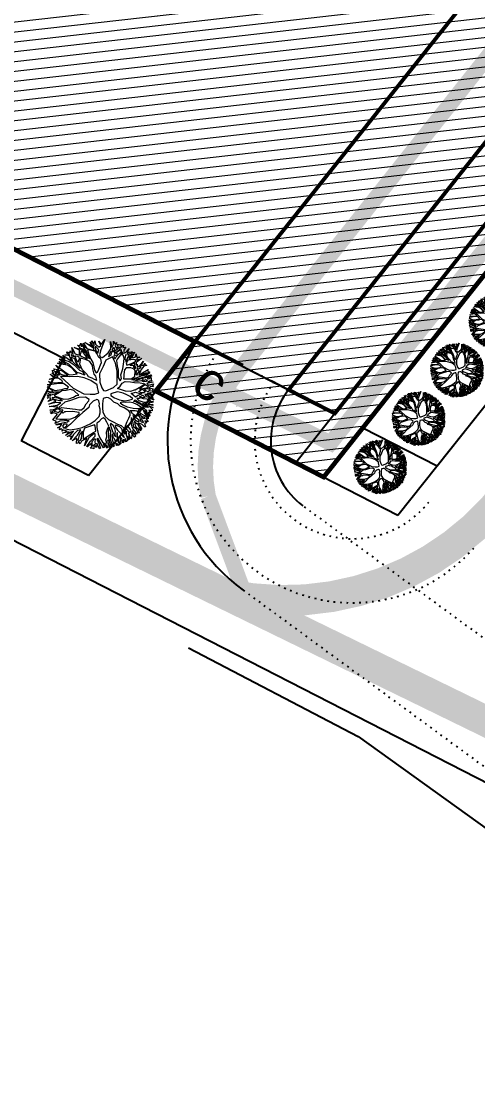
# Model space of a CAD drawing. Header units: metres. Extents: x -664657 to -643449, y -1076720 to -1062383.
# Drawn here: x -661101.9 to -661072.2, y -1065597.9 to -1065529.2 of the extents above; entities that cross this region are included whole.
import ezdxf

# ---------------------------------------------------------------- set-up
doc = ezdxf.new("R2010")
doc.units = ezdxf.units.M
doc.header["$LTSCALE"] = 0.1
doc.linetypes.add('DIVIDE', pattern=[31.75, 12.7, -6.35, 0, -6.35, 0, -6.35])
doc.linetypes.add('DOT', pattern=[6.35, 0, -6.35])
doc.layers.get('0').update_dxf_attribs({"color": 8, "lineweight": 9})
for name, color, linetype in [('AA_THER_DOPRAVA', 142, 'Continuous'), ('AA_THER_KOMUNIKACE', 201, 'Continuous'), ('AA_THER_popis', 6, 'Continuous'), ('AA_THER_SRAFY KATASTR', 14, 'Continuous'), ('AA_THER_ZNACENI', 7, 'Continuous'), ('AA_THER_čerchovaná', 84, 'DIVIDE')]:
    doc.layers.add(name, color=color, linetype=linetype)
doc.layers.add('AA_THER_pomocná', color=30, linetype='Continuous', plot=False)
doc.layers.add('AA_THER_silná', color=1, linetype='Continuous', lineweight=70)
doc.layers.add('AA_THER_STAFAZ', color=252, linetype='Continuous', lineweight=0)
doc.styles.get("Standard").update_dxf_attribs({"font": 'arial.ttf', "width": 0.8})

# ---------------------------------------------------------------- blocks, each defined once
blk = doc.blocks.new('A$C0C461CEA')
for p, q in [((-0.108, 0.579), (-0.136, 0.688)), ((-0.136, 0.688), (-0.031, 0.479)), ((-0.062, 0.681), (-0.084, 0.71)), ((-0.084, 0.71), (-0.025, 0.681)), ((0.086, 0.573), (-0.062, 0.681)), ((-0.025, 0.681), (-0.029, 0.73)), ((-0.029, 0.73), (-0.001, 0.656)), ((0.063, 0.606), (-0.009, 0.765)), ((-0.009, 0.765), (0.101, 0.706)), ((0.049, 0.709), (0.1, 0.674)), ((0.071, 0.64), (0.049, 0.709)), ((0.101, 0.706), (0.094, 0.804)), ((0.094, 0.804), (0.195, 0.61)), ((0.1, 0.674), (0.148, 0.626)), ((0.214, 0.725), (0.134, 0.788)), ((0.134, 0.788), (0.212, 0.751)), ((0.191, 0.795), (0.205, 0.826)), ((0.231, 0.749), (0.191, 0.795)), ((0.195, 0.61), (0.214, 0.725)), ((0.205, 0.826), (0.247, 0.779)), ((0.212, 0.751), (0.231, 0.749)), ((0.226, 0.644), (0.236, 0.684)), ((0.236, 0.684), (0.278, 0.625)), ((0.247, 0.779), (0.283, 0.818)), ((0.256, 0.734), (0.28, 0.713)), ((0.257, 0.695), (0.256, 0.734)), ((0.272, 0.676), (0.257, 0.695)), ((0.291, 0.657), (0.272, 0.676)), ((0.283, 0.818), (0.273, 0.766)), ((0.273, 0.766), (0.303, 0.735)), ((0.28, 0.713), (0.29, 0.678)), ((0.29, 0.678), (0.291, 0.657)), ((0.298, 0.594), (0.316, 0.668)), ((0.303, 0.735), (0.335, 0.855)), ((0.316, 0.668), (0.354, 0.641)), ((0.335, 0.855), (0.332, 0.706)), ((0.332, 0.706), (0.398, 0.641)), ((0.448, 0.732), (0.381, 0.832)), ((0.381, 0.832), (0.473, 0.745)), ((0.398, 0.641), (0.448, 0.732)), ((0.471, 0.697), (0.438, 0.663)), ((0.483, 0.777), (0.463, 0.845)), ((0.463, 0.845), (0.503, 0.812)), ((0.482, 0.682), (0.471, 0.697)), ((0.473, 0.745), (0.483, 0.777)), ((0.492, 0.669), (0.482, 0.682)), ((0.49, 0.711), (0.491, 0.762)), ((0.505, 0.682), (0.49, 0.711)), ((0.491, 0.762), (0.519, 0.739)), ((0.503, 0.634), (0.492, 0.669)), ((0.503, 0.812), (0.541, 0.849)), ((0.518, 0.634), (0.505, 0.682)), ((0.519, 0.739), (0.518, 0.634)), ((0.541, 0.849), (0.523, 0.775)), ((0.523, 0.775), (0.552, 0.829)), ((0.544, 0.723), (0.568, 0.689)), ((0.547, 0.66), (0.544, 0.723)), ((0.552, 0.829), (0.55, 0.733)), ((0.55, 0.733), (0.572, 0.716)), ((0.568, 0.689), (0.562, 0.609)), ((0.572, 0.716), (0.592, 0.82)), ((0.592, 0.82), (0.599, 0.69)), ((0.599, 0.69), (0.656, 0.641)), ((0.732, 0.619), (0.623, 0.824)), ((0.623, 0.824), (0.721, 0.691)), ((0.721, 0.691), (0.725, 0.772)), ((0.725, 0.772), (0.739, 0.638)), ((0.739, 0.638), (0.773, 0.691)), ((0.773, 0.691), (0.762, 0.79)), ((0.762, 0.79), (0.78, 0.708)), ((0.78, 0.708), (0.782, 0.71)), ((0.782, 0.71), (0.826, 0.755)), ((0.826, 0.755), (0.807, 0.687)), ((0.807, 0.687), (0.84, 0.599)), ((1.024, 0.679), (0.847, 0.53)), ((0.888, 0.613), (0.897, 0.711)), ((0.897, 0.711), (0.915, 0.627)), ((0.915, 0.627), (1.024, 0.679)), ((-0.394, 0.388), (-0.424, 0.459)), ((-0.424, 0.459), (-0.372, 0.399)), ((-0.386, 0.487), (-0.377, 0.497)), ((-0.28, 0.452), (-0.386, 0.487)), ((-0.377, 0.497), (-0.291, 0.473)), ((-0.291, 0.473), (-0.326, 0.577)), ((-0.326, 0.577), (-0.279, 0.488)), ((-0.256, 0.522), (-0.284, 0.582)), ((-0.284, 0.582), (-0.25, 0.553)), ((-0.209, 0.421), (-0.28, 0.452)), ((-0.279, 0.488), (-0.209, 0.448)), ((-0.207, 0.472), (-0.256, 0.522)), ((-0.25, 0.553), (-0.251, 0.627)), ((-0.251, 0.627), (-0.205, 0.61)), ((-0.215, 0.587), (-0.164, 0.562)), ((-0.208, 0.57), (-0.215, 0.587)), ((-0.212, 0.536), (-0.208, 0.57)), ((-0.186, 0.48), (-0.212, 0.536)), ((-0.209, 0.448), (-0.207, 0.472)), ((-0.205, 0.61), (-0.205, 0.641)), ((-0.205, 0.641), (-0.143, 0.596)), ((-0.163, 0.47), (-0.186, 0.48)), ((-0.164, 0.562), (-0.163, 0.47)), ((-0.143, 0.596), (-0.108, 0.579)), ((-0.134, 0.562), (-0.138, 0.487)), ((-0.138, 0.487), (-0.095, 0.443)), ((-0.111, 0.544), (-0.134, 0.562)), ((-0.084, 0.536), (-0.111, 0.544)), ((-0.095, 0.443), (-0.013, 0.385)), ((-0.05, 0.471), (-0.084, 0.536)), ((-0.013, 0.385), (-0.05, 0.471)), ((-0.031, 0.479), (0.019, 0.379)), ((-0.001, 0.656), (0.063, 0.606)), ((0.115, 0.58), (0.071, 0.64)), ((0.141, 0.467), (0.086, 0.573)), ((0.154, 0.458), (0.115, 0.58)), ((0.175, 0.322), (0.141, 0.467)), ((0.148, 0.626), (0.198, 0.54)), ((0.193, 0.345), (0.154, 0.458)), ((0.198, 0.54), (0.234, 0.438)), ((0.212, 0.581), (0.226, 0.644)), ((0.236, 0.499), (0.212, 0.581)), ((0.281, 0.388), (0.236, 0.499)), ((0.278, 0.625), (0.267, 0.543)), ((0.267, 0.543), (0.281, 0.388)), ((0.299, 0.519), (0.298, 0.594)), ((0.359, 0.578), (0.299, 0.519)), ((0.318, 0.477), (0.314, 0.414)), ((0.392, 0.572), (0.318, 0.477)), ((0.354, 0.641), (0.373, 0.618)), ((0.373, 0.618), (0.359, 0.578)), ((0.469, 0.501), (0.392, 0.572)), ((0.419, 0.639), (0.417, 0.618)), ((0.417, 0.618), (0.449, 0.568)), ((0.438, 0.663), (0.419, 0.639)), ((0.449, 0.568), (0.492, 0.518)), ((0.532, 0.422), (0.469, 0.501)), ((0.492, 0.518), (0.511, 0.491)), ((0.512, 0.575), (0.503, 0.634)), ((0.511, 0.491), (0.512, 0.575)), ((0.53, 0.531), (0.539, 0.622)), ((0.551, 0.471), (0.53, 0.531)), ((0.539, 0.622), (0.547, 0.66)), ((0.562, 0.609), (0.551, 0.471)), ((0.574, 0.456), (0.571, 0.374)), ((0.581, 0.563), (0.574, 0.456)), ((0.6, 0.66), (0.581, 0.563)), ((0.629, 0.644), (0.6, 0.66)), ((0.699, 0.587), (0.629, 0.644)), ((0.656, 0.641), (0.716, 0.594)), ((0.735, 0.569), (0.699, 0.587)), ((0.716, 0.594), (0.732, 0.619)), ((0.736, 0.502), (0.735, 0.569)), ((0.738, 0.409), (0.736, 0.502)), ((0.756, 0.617), (0.75, 0.55)), ((0.75, 0.55), (0.759, 0.494)), ((0.785, 0.647), (0.756, 0.617)), ((0.759, 0.494), (0.811, 0.549)), ((0.772, 0.454), (0.768, 0.41)), ((0.847, 0.53), (0.772, 0.454)), ((0.811, 0.549), (0.785, 0.647)), ((0.84, 0.599), (0.888, 0.613)), ((0.955, 0.401), (1.039, 0.454)), ((1.039, 0.454), (1.103, 0.589)), ((1.103, 0.589), (1.074, 0.465)), ((1.074, 0.465), (1.137, 0.506)), ((1.117, 0.447), (1.085, 0.438)), ((1.102, 0.394), (1.117, 0.447)), ((1.137, 0.506), (1.166, 0.562)), ((1.154, 0.472), (1.142, 0.409)), ((1.213, 0.508), (1.154, 0.472)), ((1.166, 0.562), (1.164, 0.508)), ((1.164, 0.508), (1.213, 0.508)), ((1.193, 0.416), (1.206, 0.47)), ((1.206, 0.47), (1.232, 0.441)), ((-0.577, 0.172), (-0.583, 0.229)), ((-0.583, 0.229), (-0.536, 0.174)), ((-0.526, 0.187), (-0.556, 0.247)), ((-0.556, 0.247), (-0.505, 0.187)), ((-0.495, 0.221), (-0.55, 0.309)), ((-0.55, 0.309), (-0.495, 0.256)), ((-0.436, 0.238), (-0.503, 0.376)), ((-0.503, 0.376), (-0.397, 0.235)), ((-0.495, 0.256), (-0.436, 0.238)), ((-0.394, 0.371), (-0.482, 0.412)), ((-0.482, 0.412), (-0.394, 0.388)), ((-0.397, 0.235), (-0.263, 0.181)), ((-0.256, 0.32), (-0.394, 0.371)), ((-0.372, 0.399), (-0.265, 0.347)), ((-0.265, 0.347), (-0.176, 0.312)), ((-0.174, 0.275), (-0.256, 0.32)), ((-0.194, 0.381), (-0.209, 0.421)), ((-0.162, 0.346), (-0.194, 0.381)), ((-0.176, 0.312), (-0.162, 0.346)), ((-0.142, 0.224), (-0.174, 0.275)), ((-0.157, 0.436), (-0.114, 0.321)), ((-0.081, 0.391), (-0.157, 0.436)), ((-0.114, 0.159), (-0.142, 0.224)), ((-0.114, 0.321), (-0.04, 0.095)), ((0.012, 0.333), (-0.081, 0.391)), ((0.154, 0.269), (0.012, 0.333)), ((0.019, 0.379), (0.096, 0.349)), ((0.096, 0.349), (0.175, 0.322)), ((0.266, 0.178), (0.154, 0.269)), ((0.24, 0.295), (0.193, 0.345)), ((0.234, 0.438), (0.258, 0.367)), ((0.308, 0.222), (0.24, 0.295)), ((0.258, 0.367), (0.296, 0.309)), ((0.296, 0.309), (0.308, 0.222)), ((0.314, 0.414), (0.309, 0.363)), ((0.309, 0.363), (0.334, 0.286)), ((0.334, 0.286), (0.348, 0.221)), ((0.485, 0.148), (0.513, 0.258)), ((0.513, 0.258), (0.54, 0.324)), ((0.54, 0.324), (0.532, 0.422)), ((0.551, 0.283), (0.534, 0.218)), ((0.571, 0.374), (0.551, 0.283)), ((0.619, 0.192), (0.694, 0.255)), ((0.694, 0.255), (0.731, 0.289)), ((0.834, 0.289), (0.726, 0.197)), ((0.731, 0.289), (0.76, 0.363)), ((0.76, 0.363), (0.738, 0.409)), ((0.768, 0.41), (0.8, 0.37)), ((0.8, 0.37), (0.955, 0.401)), ((0.992, 0.29), (0.834, 0.289)), ((0.943, 0.354), (0.922, 0.336)), ((0.922, 0.336), (0.992, 0.342)), ((0.983, 0.384), (0.943, 0.354)), ((1.022, 0.404), (0.983, 0.384)), ((0.99, 0.219), (0.992, 0.29)), ((0.992, 0.342), (1.008, 0.359)), ((1.008, 0.359), (1.022, 0.404)), ((1.019, 0.28), (1.014, 0.25)), ((1.014, 0.25), (1.022, 0.223)), ((1.04, 0.305), (1.019, 0.28)), ((1.022, 0.223), (1.057, 0.251)), ((1.065, 0.28), (1.04, 0.305)), ((1.06, 0.421), (1.046, 0.396)), ((1.046, 0.396), (1.046, 0.37)), ((1.046, 0.37), (1.102, 0.394)), ((1.161, 0.247), (1.054, 0.196)), ((1.057, 0.251), (1.11, 0.266)), ((1.085, 0.438), (1.06, 0.421)), ((1.084, 0.364), (1.065, 0.329)), ((1.065, 0.329), (1.216, 0.353)), ((1.11, 0.266), (1.065, 0.28)), ((1.151, 0.377), (1.084, 0.364)), ((1.115, 0.327), (1.094, 0.318)), ((1.094, 0.318), (1.123, 0.272)), ((1.157, 0.334), (1.115, 0.327)), ((1.123, 0.272), (1.221, 0.303)), ((1.142, 0.409), (1.193, 0.416)), ((1.216, 0.393), (1.151, 0.377)), ((1.223, 0.332), (1.157, 0.334)), ((1.207, 0.21), (1.161, 0.247)), ((1.221, 0.277), (1.173, 0.268)), ((1.173, 0.268), (1.209, 0.239)), ((1.209, 0.239), (1.221, 0.277)), ((1.216, 0.353), (1.216, 0.393)), ((1.221, 0.303), (1.223, 0.332)), ((1.232, 0.441), (1.276, 0.429)), ((1.265, 0.299), (1.236, 0.242)), ((1.236, 0.242), (1.263, 0.236)), ((1.276, 0.429), (1.239, 0.399)), ((1.239, 0.399), (1.239, 0.378)), ((1.239, 0.378), (1.266, 0.383)), ((1.263, 0.236), (1.379, 0.275)), ((1.336, 0.335), (1.265, 0.299)), ((1.266, 0.383), (1.281, 0.398)), ((1.308, 0.383), (1.275, 0.358)), ((1.275, 0.358), (1.336, 0.335)), ((1.281, 0.398), (1.308, 0.383)), ((1.379, 0.275), (1.301, 0.236)), ((1.301, 0.236), (1.411, 0.18)), ((-0.493, -0.002), (-0.644, 0.041)), ((-0.644, 0.041), (-0.485, 0.03)), ((-0.635, 0.101), (-0.551, 0.117)), ((-0.519, 0.086), (-0.635, 0.101)), ((-0.612, 0.165), (-0.577, 0.172)), ((-0.557, 0.142), (-0.612, 0.165)), ((-0.551, 0.117), (-0.557, 0.142)), ((-0.536, 0.174), (-0.526, 0.187)), ((-0.509, 0.126), (-0.526, 0.126)), ((-0.526, 0.126), (-0.492, 0.08)), ((-0.485, 0.03), (-0.519, 0.086)), ((-0.416, 0.057), (-0.509, 0.126)), ((-0.505, 0.187), (-0.335, 0.163)), ((-0.415, 0.205), (-0.495, 0.221)), ((-0.492, 0.08), (-0.453, 0.038)), ((-0.444, 0.15), (-0.46, 0.141)), ((-0.46, 0.141), (-0.318, -0.013)), ((-0.453, 0.038), (-0.411, 0.003)), ((-0.353, 0.149), (-0.444, 0.15)), ((-0.354, -0.026), (-0.416, 0.057)), ((-0.335, 0.163), (-0.415, 0.205)), ((-0.411, 0.003), (-0.354, -0.026)), ((-0.273, 0.155), (-0.353, 0.149)), ((-0.191, 0.121), (-0.273, 0.155)), ((-0.263, 0.181), (-0.194, 0.167)), ((-0.194, 0.167), (-0.145, 0.146)), ((-0.099, 0.096), (-0.191, 0.121)), ((-0.145, 0.146), (-0.114, 0.159)), ((-0.05, 0.048), (-0.099, 0.096)), ((0, -0.086), (-0.05, 0.048)), ((-0.04, 0.095), (0.101, -0.11)), ((0.364, 0.065), (0.266, 0.178)), ((0.348, 0.221), (0.354, 0.16)), ((0.354, 0.16), (0.409, 0.103)), ((0.435, -0.079), (0.364, 0.065)), ((0.409, 0.103), (0.439, 0.053)), ((0.439, 0.053), (0.476, 0.01)), ((0.476, 0.01), (0.498, 0.096)), ((0.498, 0.096), (0.485, 0.148)), ((0.588, 0.099), (0.514, -0.053)), ((0.534, 0.218), (0.533, 0.155)), ((0.533, 0.155), (0.567, 0.153)), ((0.567, 0.153), (0.619, 0.192)), ((0.726, 0.197), (0.588, 0.099)), ((0.934, -0.024), (0.985, 0.138)), ((0.99, 0.078), (0.966, -0.017)), ((0.985, 0.138), (0.99, 0.219)), ((1.029, 0.181), (0.99, 0.078)), ((1.054, 0.196), (1.029, 0.181)), ((1.064, -0.035), (1.15, 0.081)), ((1.15, 0.081), (1.193, 0.151)), ((1.184, 0.044), (1.176, -0.007)), ((1.242, 0.072), (1.184, 0.044)), ((1.201, 0.118), (1.192, 0.06)), ((1.192, 0.06), (1.242, 0.105)), ((1.193, 0.151), (1.207, 0.21)), ((1.249, 0.194), (1.201, 0.132)), ((1.201, 0.132), (1.201, 0.118)), ((1.242, 0.105), (1.277, 0.128)), ((1.297, 0.051), (1.242, 0.072)), ((1.268, 0.179), (1.249, 0.194)), ((1.314, 0.169), (1.268, 0.179)), ((1.294, 0.108), (1.276, 0.086)), ((1.276, 0.086), (1.305, 0.077)), ((1.277, 0.128), (1.319, 0.158)), ((1.411, 0.18), (1.289, 0.213)), ((1.289, 0.213), (1.317, 0.184)), ((1.327, 0.131), (1.294, 0.108)), ((1.347, 0.037), (1.297, 0.051)), ((1.305, 0.077), (1.384, 0.138)), ((1.319, 0.158), (1.314, 0.169)), ((1.317, 0.184), (1.443, 0.155)), ((1.367, 0.149), (1.327, 0.131)), ((1.443, 0.155), (1.34, 0.081)), ((1.34, 0.081), (1.406, 0.061)), ((1.386, 0.006), (1.347, 0.037)), ((1.384, 0.138), (1.367, 0.149)), ((1.367, -0.026), (1.386, 0.006)), ((1.421, 0.016), (1.398, -0.011)), ((1.406, 0.061), (1.454, 0.109)), ((1.495, 0.013), (1.421, 0.016)), ((1.454, 0.109), (1.431, 0.05)), ((1.431, 0.05), (1.495, 0.013)), ((-0.701, -0.157), (-0.672, -0.144)), ((-0.634, -0.167), (-0.701, -0.157)), ((-0.672, -0.144), (-0.697, -0.115)), ((-0.697, -0.115), (-0.649, -0.134)), ((-0.599, -0.118), (-0.687, -0.081)), ((-0.687, -0.081), (-0.582, -0.108)), ((-0.508, -0.101), (-0.659, -0.004)), ((-0.659, -0.004), (-0.5, -0.057)), ((-0.649, -0.134), (-0.599, -0.118)), ((-0.583, -0.227), (-0.634, -0.167)), ((-0.561, -0.129), (-0.611, -0.142)), ((-0.611, -0.142), (-0.575, -0.175)), ((-0.582, -0.108), (-0.544, -0.105)), ((-0.575, -0.175), (-0.552, -0.204)), ((-0.519, -0.137), (-0.561, -0.129)), ((-0.552, -0.204), (-0.506, -0.197)), ((-0.544, -0.105), (-0.508, -0.101)), ((-0.491, -0.179), (-0.519, -0.137)), ((-0.506, -0.197), (-0.448, -0.22)), ((-0.5, -0.057), (-0.412, -0.054)), ((-0.412, -0.054), (-0.493, -0.002)), ((-0.33, -0.078), (-0.491, -0.12)), ((-0.491, -0.12), (-0.481, -0.145)), ((-0.444, -0.203), (-0.491, -0.179)), ((-0.481, -0.145), (-0.435, -0.149)), ((-0.448, -0.22), (-0.444, -0.203)), ((-0.435, -0.149), (-0.35, -0.207)), ((-0.35, -0.207), (-0.2, -0.314)), ((-0.208, -0.104), (-0.33, -0.078)), ((-0.318, -0.013), (-0.221, -0.06)), ((-0.221, -0.06), (-0.118, -0.072)), ((-0.023, -0.134), (-0.208, -0.104)), ((-0.118, -0.072), (-0.051, -0.067)), ((-0.051, -0.067), (0, -0.086)), ((0.101, -0.19), (-0.023, -0.134)), ((0.101, -0.11), (0.215, -0.18)), ((0.147, -0.271), (0.101, -0.19)), ((0.215, -0.18), (0.302, -0.23)), ((0.386, -0.241), (0.412, -0.157)), ((0.412, -0.132), (0.435, -0.079)), ((0.412, -0.157), (0.412, -0.132)), ((0.514, -0.053), (0.492, -0.182)), ((0.492, -0.182), (0.493, -0.246)), ((0.814, -0.262), (0.864, -0.159)), ((0.864, -0.159), (0.934, -0.024)), ((0.908, -0.119), (0.897, -0.15)), ((0.897, -0.15), (0.901, -0.228)), ((0.901, -0.228), (0.946, -0.198)), ((0.966, -0.017), (0.908, -0.119)), ((0.946, -0.198), (0.973, -0.127)), ((0.973, -0.127), (1.064, -0.035)), ((1.009, -0.187), (0.98, -0.225)), ((1.026, -0.151), (1.009, -0.187)), ((1.084, -0.067), (1.026, -0.151)), ((1.138, -0.047), (1.084, -0.067)), ((1.225, -0.095), (1.138, -0.047)), ((1.176, -0.007), (1.277, -0.02)), ((1.208, -0.294), (1.276, -0.187)), ((1.271, -0.153), (1.225, -0.095)), ((1.231, -0.04), (1.321, -0.091)), ((1.289, -0.041), (1.231, -0.04)), ((1.287, -0.212), (1.256, -0.26)), ((1.276, -0.187), (1.271, -0.153)), ((1.277, -0.02), (1.367, -0.026)), ((1.324, -0.116), (1.277, -0.096)), ((1.277, -0.096), (1.303, -0.157)), ((1.318, -0.192), (1.287, -0.212)), ((1.346, -0.047), (1.289, -0.041)), ((1.303, -0.157), (1.324, -0.116)), ((1.356, -0.236), (1.318, -0.192)), ((1.321, -0.091), (1.346, -0.047)), ((1.347, -0.14), (1.333, -0.161)), ((1.333, -0.161), (1.36, -0.194)), ((1.374, -0.053), (1.346, -0.093)), ((1.346, -0.093), (1.374, -0.091)), ((1.368, -0.148), (1.347, -0.14)), ((1.374, -0.091), (1.353, -0.129)), ((1.353, -0.129), (1.41, -0.147)), ((1.36, -0.194), (1.389, -0.194)), ((1.4, -0.166), (1.368, -0.148)), ((1.514, -0.029), (1.374, -0.053)), ((1.389, -0.194), (1.421, -0.179)), ((1.476, -0.191), (1.394, -0.229)), ((1.398, -0.011), (1.514, -0.029)), ((1.421, -0.179), (1.4, -0.166)), ((1.41, -0.147), (1.519, -0.094)), ((1.519, -0.094), (1.431, -0.145)), ((1.431, -0.145), (1.486, -0.17)), ((1.541, -0.201), (1.476, -0.191)), ((1.486, -0.17), (1.527, -0.148)), ((1.527, -0.148), (1.511, -0.184)), ((1.511, -0.184), (1.541, -0.201)), ((-0.722, -0.374), (-0.67, -0.354)), ((-0.605, -0.381), (-0.722, -0.374)), ((-0.721, -0.288), (-0.583, -0.227)), ((-0.67, -0.354), (-0.721, -0.288)), ((-0.705, -0.422), (-0.705, -0.403)), ((-0.705, -0.403), (-0.475, -0.468)), ((-0.602, -0.457), (-0.705, -0.422)), ((-0.49, -0.229), (-0.658, -0.302)), ((-0.658, -0.302), (-0.588, -0.343)), ((-0.429, -0.459), (-0.605, -0.381)), ((-0.588, -0.343), (-0.459, -0.411)), ((-0.465, -0.267), (-0.49, -0.229)), ((-0.431, -0.251), (-0.465, -0.267)), ((-0.459, -0.411), (-0.383, -0.446)), ((-0.402, -0.266), (-0.431, -0.251)), ((-0.281, -0.328), (-0.402, -0.266)), ((-0.284, -0.456), (-0.182, -0.436)), ((-0.167, -0.411), (-0.281, -0.328)), ((-0.2, -0.314), (-0.141, -0.358)), ((-0.182, -0.436), (-0.167, -0.411)), ((-0.141, -0.358), (-0.098, -0.387)), ((0.06, -0.41), (-0.099, -0.448)), ((-0.098, -0.387), (-0.025, -0.371)), ((-0.025, -0.371), (0.046, -0.318)), ((0.046, -0.318), (0.128, -0.29)), ((0.101, -0.37), (0.06, -0.41)), ((0.202, -0.337), (0.101, -0.37)), ((0.128, -0.29), (0.147, -0.271)), ((0.284, -0.347), (0.202, -0.337)), ((0.301, -0.364), (0.284, -0.347)), ((0.295, -0.448), (0.313, -0.389)), ((0.313, -0.389), (0.301, -0.364)), ((0.302, -0.23), (0.386, -0.241)), ((0.414, -0.386), (0.348, -0.481)), ((0.482, -0.404), (0.414, -0.386)), ((0.518, -0.429), (0.482, -0.404)), ((0.493, -0.246), (0.533, -0.274)), ((0.544, -0.477), (0.518, -0.429)), ((0.533, -0.274), (0.71, -0.29)), ((0.601, -0.382), (0.587, -0.408)), ((0.587, -0.408), (0.628, -0.487)), ((0.66, -0.39), (0.601, -0.382)), ((0.74, -0.406), (0.66, -0.39)), ((0.71, -0.29), (0.814, -0.262)), ((0.768, -0.431), (0.74, -0.406)), ((0.831, -0.489), (0.768, -0.431)), ((0.773, -0.347), (0.846, -0.329)), ((0.833, -0.407), (0.773, -0.347)), ((0.896, -0.469), (0.833, -0.407)), ((0.846, -0.329), (0.914, -0.295)), ((0.914, -0.295), (0.987, -0.292)), ((0.98, -0.225), (1.12, -0.297)), ((0.987, -0.292), (1.076, -0.35)), ((1.076, -0.35), (1.146, -0.402)), ((1.12, -0.297), (1.208, -0.294)), ((1.322, -0.346), (1.122, -0.328)), ((1.122, -0.328), (1.314, -0.377)), ((1.146, -0.366), (1.331, -0.398)), ((1.205, -0.406), (1.146, -0.366)), ((1.146, -0.402), (1.247, -0.462)), ((1.293, -0.438), (1.205, -0.406)), ((1.256, -0.26), (1.262, -0.288)), ((1.262, -0.288), (1.356, -0.236)), ((1.35, -0.423), (1.293, -0.438)), ((1.394, -0.229), (1.298, -0.308)), ((1.298, -0.308), (1.389, -0.301)), ((1.314, -0.377), (1.526, -0.421)), ((1.436, -0.382), (1.322, -0.346)), ((1.331, -0.398), (1.35, -0.423)), ((1.439, -0.334), (1.334, -0.329)), ((1.334, -0.329), (1.521, -0.375)), ((1.526, -0.421), (1.375, -0.412)), ((1.375, -0.412), (1.53, -0.449)), ((1.389, -0.301), (1.527, -0.295)), ((1.521, -0.375), (1.436, -0.382)), ((1.513, -0.369), (1.439, -0.334)), ((1.527, -0.295), (1.496, -0.321)), ((1.496, -0.321), (1.528, -0.358)), ((1.528, -0.358), (1.513, -0.369)), ((-0.671, -0.512), (-0.715, -0.477)), ((-0.715, -0.477), (-0.643, -0.483)), ((-0.697, -0.539), (-0.671, -0.512)), ((-0.651, -0.541), (-0.697, -0.539)), ((-0.537, -0.67), (-0.676, -0.63)), ((-0.676, -0.63), (-0.569, -0.633)), ((-0.67, -0.585), (-0.643, -0.564)), ((-0.628, -0.583), (-0.67, -0.585)), ((-0.643, -0.564), (-0.651, -0.541)), ((-0.643, -0.483), (-0.602, -0.457)), ((-0.569, -0.633), (-0.628, -0.583)), ((-0.562, -0.478), (-0.608, -0.497)), ((-0.608, -0.497), (-0.603, -0.545)), ((-0.603, -0.545), (-0.555, -0.54)), ((-0.569, -0.566), (-0.571, -0.578)), ((-0.571, -0.578), (-0.503, -0.638)), ((-0.439, -0.537), (-0.569, -0.566)), ((-0.528, -0.49), (-0.562, -0.478)), ((-0.555, -0.54), (-0.523, -0.534)), ((-0.5, -0.512), (-0.528, -0.49)), ((-0.523, -0.534), (-0.5, -0.512)), ((-0.503, -0.638), (-0.373, -0.687)), ((-0.475, -0.468), (-0.429, -0.459)), ((-0.274, -0.489), (-0.439, -0.537)), ((-0.383, -0.446), (-0.284, -0.456)), ((-0.099, -0.448), (-0.274, -0.489)), ((0.165, -0.682), (0.215, -0.623)), ((0.215, -0.623), (0.252, -0.551)), ((0.252, -0.551), (0.271, -0.484)), ((0.271, -0.484), (0.295, -0.448)), ((0.276, -0.629), (0.273, -0.73)), ((0.309, -0.559), (0.276, -0.629)), ((0.348, -0.481), (0.309, -0.559)), ((0.574, -0.561), (0.544, -0.477)), ((0.627, -0.632), (0.574, -0.561)), ((0.648, -0.697), (0.627, -0.632)), ((0.628, -0.487), (0.7, -0.576)), ((0.68, -0.635), (0.71, -0.698)), ((0.723, -0.641), (0.68, -0.635)), ((0.7, -0.576), (0.793, -0.643)), ((0.755, -0.654), (0.723, -0.641)), ((0.793, -0.687), (0.755, -0.654)), ((0.793, -0.643), (0.86, -0.669)), ((0.885, -0.552), (0.831, -0.489)), ((0.927, -0.618), (0.885, -0.552)), ((0.987, -0.527), (0.896, -0.469)), ((0.953, -0.683), (0.927, -0.618)), ((0.973, -0.572), (1.072, -0.589)), ((0.997, -0.622), (0.973, -0.572)), ((1.063, -0.541), (0.987, -0.527)), ((1.018, -0.681), (0.997, -0.622)), ((1.084, -0.55), (1.063, -0.541)), ((1.072, -0.589), (1.119, -0.642)), ((1.24, -0.542), (1.084, -0.55)), ((1.119, -0.642), (1.171, -0.679)), ((1.135, -0.61), (1.181, -0.601)), ((1.169, -0.658), (1.135, -0.61)), ((1.218, -0.683), (1.169, -0.658)), ((1.271, -0.556), (1.173, -0.572)), ((1.173, -0.572), (1.345, -0.623)), ((1.181, -0.601), (1.228, -0.603)), ((1.228, -0.603), (1.262, -0.674)), ((1.328, -0.531), (1.24, -0.542)), ((1.247, -0.462), (1.328, -0.531)), ((1.339, -0.652), (1.266, -0.621)), ((1.266, -0.621), (1.279, -0.67)), ((1.32, -0.545), (1.271, -0.556)), ((1.308, -0.455), (1.382, -0.454)), ((1.323, -0.478), (1.308, -0.455)), ((1.362, -0.62), (1.32, -0.545)), ((1.367, -0.498), (1.323, -0.478)), ((1.367, -0.69), (1.339, -0.652)), ((1.345, -0.623), (1.362, -0.62)), ((1.492, -0.575), (1.361, -0.539)), ((1.361, -0.539), (1.376, -0.585)), ((1.404, -0.631), (1.364, -0.641)), ((1.364, -0.641), (1.432, -0.706)), ((1.403, -0.475), (1.367, -0.498)), ((1.376, -0.585), (1.48, -0.613)), ((1.382, -0.454), (1.403, -0.475)), ((1.434, -0.521), (1.395, -0.521)), ((1.395, -0.521), (1.492, -0.575)), ((1.457, -0.664), (1.404, -0.631)), ((1.53, -0.449), (1.415, -0.452)), ((1.415, -0.452), (1.445, -0.477)), ((1.485, -0.543), (1.434, -0.521)), ((1.461, -0.634), (1.444, -0.636)), ((1.444, -0.636), (1.457, -0.664)), ((1.445, -0.477), (1.505, -0.474)), ((1.48, -0.613), (1.461, -0.634)), ((1.505, -0.474), (1.477, -0.522)), ((1.477, -0.522), (1.485, -0.543)), ((-0.639, -0.698), (-0.537, -0.67)), ((-0.507, -0.691), (-0.639, -0.698)), ((-0.54, -0.767), (-0.622, -0.732)), ((-0.622, -0.732), (-0.532, -0.735)), ((-0.483, -0.76), (-0.59, -0.822)), ((-0.59, -0.822), (-0.54, -0.767)), ((-0.568, -0.862), (-0.416, -0.81)), ((-0.457, -0.859), (-0.568, -0.862)), ((-0.532, -0.735), (-0.456, -0.699)), ((-0.519, -0.958), (-0.457, -0.859)), ((-0.456, -0.699), (-0.507, -0.691)), ((-0.374, -0.724), (-0.483, -0.76)), ((-0.388, -0.824), (-0.446, -0.892)), ((-0.416, -0.81), (-0.302, -0.746)), ((-0.329, -0.8), (-0.388, -0.824)), ((-0.381, -0.913), (-0.335, -0.847)), ((-0.302, -0.746), (-0.374, -0.724)), ((-0.373, -0.687), (-0.256, -0.714)), ((-0.335, -0.847), (-0.287, -0.798)), ((-0.287, -0.798), (-0.329, -0.8)), ((-0.283, -0.813), (-0.322, -0.887)), ((-0.221, -0.753), (-0.283, -0.813)), ((-0.256, -0.714), (-0.076, -0.727)), ((-0.092, -0.771), (-0.221, -0.753)), ((-0.004, -0.791), (-0.092, -0.771)), ((-0.076, -0.727), (0.048, -0.713)), ((-0.04, -0.918), (-0.024, -0.869)), ((0.014, -0.86), (-0.027, -0.987)), ((-0.024, -0.869), (-0.002, -0.812)), ((-0.002, -0.812), (-0.004, -0.791)), ((0.055, -0.78), (0.014, -0.86)), ((0.048, -0.713), (0.165, -0.682)), ((0.103, -0.771), (0.055, -0.78)), ((0.185, -0.745), (0.103, -0.771)), ((0.227, -0.745), (0.185, -0.745)), ((0.25, -0.786), (0.227, -0.745)), ((0.243, -0.953), (0.249, -0.862)), ((0.249, -0.862), (0.25, -0.786)), ((0.273, -0.73), (0.303, -0.824)), ((0.303, -0.824), (0.376, -0.924)), ((0.706, -0.765), (0.648, -0.697)), ((0.766, -0.864), (0.706, -0.765)), ((0.71, -0.698), (0.771, -0.775)), ((0.766, -0.918), (0.766, -0.864)), ((0.771, -0.775), (0.873, -0.86)), ((0.789, -0.874), (0.884, -0.921)), ((0.804, -0.903), (0.789, -0.874)), ((0.861, -0.713), (0.793, -0.687)), ((0.86, -0.669), (0.919, -0.683)), ((0.923, -0.765), (0.861, -0.713)), ((0.873, -0.86), (0.932, -0.9)), ((0.919, -0.683), (0.953, -0.683)), ((0.975, -0.826), (0.923, -0.765)), ((0.943, -0.738), (0.987, -0.729)), ((0.979, -0.769), (0.943, -0.738)), ((1.031, -0.928), (0.975, -0.826)), ((1.005, -0.804), (0.979, -0.769)), ((0.987, -0.729), (1.026, -0.796)), ((1.045, -0.869), (1.005, -0.804)), ((1.087, -0.68), (1.018, -0.681)), ((1.026, -0.796), (1.051, -0.84)), ((1.033, -0.716), (1.053, -0.774)), ((1.078, -0.743), (1.033, -0.716)), ((1.075, -0.925), (1.045, -0.869)), ((1.051, -0.84), (1.075, -0.882)), ((1.053, -0.774), (1.127, -0.856)), ((1.075, -0.882), (1.075, -0.925)), ((1.111, -0.744), (1.078, -0.743)), ((1.259, -1.006), (1.085, -0.865)), ((1.085, -0.865), (1.242, -1.046)), ((1.171, -0.679), (1.087, -0.68)), ((1.099, -0.713), (1.174, -0.717)), ((1.139, -0.759), (1.099, -0.713)), ((1.151, -0.786), (1.111, -0.744)), ((1.127, -0.856), (1.163, -0.878)), ((1.193, -0.78), (1.139, -0.759)), ((1.217, -0.83), (1.151, -0.786)), ((1.163, -0.878), (1.239, -0.897)), ((1.174, -0.717), (1.193, -0.78)), ((1.239, -0.897), (1.217, -0.83)), ((1.262, -0.674), (1.218, -0.683)), ((1.22, -0.716), (1.225, -0.775)), ((1.246, -0.741), (1.22, -0.716)), ((1.225, -0.775), (1.289, -0.835)), ((1.293, -0.863), (1.24, -0.831)), ((1.24, -0.831), (1.264, -0.903)), ((1.269, -0.792), (1.246, -0.741)), ((1.292, -0.73), (1.269, -0.733)), ((1.269, -0.733), (1.293, -0.833)), ((1.289, -0.835), (1.269, -0.792)), ((1.279, -0.67), (1.304, -0.696)), ((1.314, -0.791), (1.292, -0.73)), ((1.293, -0.833), (1.345, -0.856)), ((1.327, -0.913), (1.293, -0.863)), ((1.304, -0.696), (1.367, -0.69)), ((1.366, -0.826), (1.314, -0.791)), ((1.345, -0.856), (1.318, -0.856)), ((1.318, -0.856), (1.327, -0.913)), ((1.351, -0.74), (1.321, -0.736)), ((1.321, -0.736), (1.366, -0.826)), ((1.406, -0.775), (1.351, -0.74)), ((1.432, -0.706), (1.386, -0.715)), ((1.386, -0.715), (1.406, -0.775)), ((-0.458, -0.964), (-0.519, -0.958)), ((-0.463, -0.909), (-0.469, -0.936)), ((-0.469, -0.936), (-0.415, -0.93)), ((-0.446, -0.892), (-0.463, -0.909)), ((-0.456, -0.999), (-0.458, -0.964)), ((-0.402, -0.959), (-0.456, -0.999)), ((-0.415, -0.93), (-0.381, -0.913)), ((-0.275, -0.955), (-0.402, -0.959)), ((-0.396, -1.075), (-0.275, -0.955)), ((-0.237, -0.968), (-0.396, -1.075)), ((-0.36, -1.114), (-0.235, -1.047)), ((-0.322, -0.887), (-0.355, -0.942)), ((-0.355, -0.942), (-0.206, -0.924)), ((-0.255, -1.094), (-0.351, -1.121)), ((-0.267, -1.159), (-0.255, -1.094)), ((-0.222, -1.071), (-0.242, -1.119)), ((-0.105, -0.95), (-0.237, -0.968)), ((-0.235, -1.047), (-0.102, -1.004)), ((-0.142, -1.045), (-0.222, -1.071)), ((-0.206, -0.924), (-0.095, -0.918)), ((-0.16, -1.106), (-0.125, -1.059)), ((-0.125, -1.059), (-0.142, -1.045)), ((-0.098, -1.074), (-0.109, -1.185)), ((-0.078, -0.962), (-0.105, -0.95)), ((-0.102, -1.004), (-0.078, -0.962)), ((-0.075, -1.069), (-0.098, -1.074)), ((-0.095, -0.918), (-0.04, -0.918)), ((-0.066, -1.3), (-0.075, -1.069)), ((-0.027, -0.987), (-0.034, -1.08)), ((-0.034, -1.08), (-0.027, -1.189)), ((0.102, -1.129), (0.142, -1.04)), ((0.184, -1.043), (0.122, -1.171)), ((0.142, -1.04), (0.206, -0.982)), ((0.246, -0.974), (0.184, -1.043)), ((0.197, -1.113), (0.23, -1.077)), ((0.206, -0.982), (0.243, -0.953)), ((0.23, -1.077), (0.246, -0.974)), ((0.264, -1.085), (0.258, -1.15)), ((0.277, -0.999), (0.264, -1.085)), ((0.292, -0.925), (0.277, -0.999)), ((0.309, -0.927), (0.292, -0.925)), ((0.33, -0.981), (0.309, -0.927)), ((0.321, -1.112), (0.333, -1.053)), ((0.333, -1.053), (0.33, -0.981)), ((0.374, -0.999), (0.362, -1.036)), ((0.362, -1.036), (0.365, -1.114)), ((0.41, -1.033), (0.374, -0.999)), ((0.376, -0.924), (0.427, -1.003)), ((0.444, -1.071), (0.41, -1.033)), ((0.427, -1.003), (0.48, -1.062)), ((0.457, -1.127), (0.444, -1.071)), ((0.48, -1.062), (0.512, -1.16)), ((0.558, -1.109), (0.631, -1.046)), ((0.631, -1.046), (0.693, -0.999)), ((0.692, -1.098), (0.664, -1.19)), ((0.746, -1.013), (0.692, -1.098)), ((0.693, -0.999), (0.75, -0.958)), ((0.726, -1.085), (0.746, -1.013)), ((0.726, -1.131), (0.726, -1.085)), ((0.75, -0.958), (0.766, -0.918)), ((0.79, -1.059), (0.793, -1.031)), ((0.802, -1.122), (0.79, -1.059)), ((0.793, -1.031), (0.796, -0.994)), ((0.796, -0.994), (0.85, -1.098)), ((0.804, -0.956), (0.804, -0.903)), ((0.813, -0.977), (0.804, -0.956)), ((0.841, -1.024), (0.813, -0.977)), ((0.885, -1.058), (0.841, -1.024)), ((0.85, -1.098), (0.854, -1.157)), ((0.884, -0.921), (0.914, -0.946)), ((0.914, -0.998), (0.885, -1.058)), ((0.903, -1.11), (0.906, -1.064)), ((0.906, -1.064), (0.934, -1.03)), ((0.914, -0.946), (0.914, -0.998)), ((0.932, -0.9), (0.98, -0.916)), ((0.934, -1.03), (0.94, -1.076)), ((0.939, -0.942), (0.95, -1.023)), ((0.95, -0.942), (0.939, -0.942)), ((0.94, -1.076), (0.939, -1.127)), ((0.949, -1.154), (0.955, -1.101)), ((1.04, -0.98), (0.95, -0.942)), ((0.95, -1.023), (1.001, -1.095)), ((0.955, -1.101), (0.983, -1.126)), ((0.98, -0.916), (1.029, -0.945)), ((1.001, -1.095), (1.036, -1.157)), ((1.029, -0.945), (1.031, -0.928)), ((1.032, -1.052), (1.04, -0.98)), ((1.059, -1.178), (1.032, -1.052)), ((1.05, -0.921), (1.086, -0.98)), ((1.051, -0.97), (1.05, -0.921)), ((1.086, -0.98), (1.051, -0.97)), ((1.059, -1.012), (1.058, -1.092)), ((1.058, -1.092), (1.075, -1.163)), ((1.08, -1.009), (1.059, -1.012)), ((1.097, -1.037), (1.08, -1.009)), ((1.085, -1.069), (1.097, -1.037)), ((1.092, -1.167), (1.085, -1.069)), ((1.098, -0.94), (1.107, -0.921)), ((1.105, -0.963), (1.098, -0.94)), ((1.115, -1.083), (1.103, -1.165)), ((1.156, -0.996), (1.105, -0.963)), ((1.107, -0.921), (1.156, -0.965)), ((1.155, -1.127), (1.115, -1.083)), ((1.192, -1.097), (1.14, -1.053)), ((1.14, -1.053), (1.155, -1.127)), ((1.156, -0.965), (1.156, -0.996)), ((1.242, -1.046), (1.185, -0.992)), ((1.185, -0.992), (1.213, -1.063)), ((1.249, -0.922), (1.189, -0.924)), ((1.189, -0.924), (1.265, -0.987)), ((1.213, -1.063), (1.192, -1.097)), ((1.281, -0.953), (1.249, -0.922)), ((1.265, -0.987), (1.259, -1.006)), ((1.264, -0.903), (1.302, -0.93)), ((1.302, -0.93), (1.281, -0.953)), ((-0.351, -1.121), (-0.36, -1.114)), ((-0.305, -1.172), (-0.267, -1.159)), ((-0.305, -1.187), (-0.305, -1.172)), ((-0.273, -1.193), (-0.305, -1.187)), ((-0.254, -1.22), (-0.273, -1.193)), ((-0.227, -1.182), (-0.254, -1.22)), ((-0.242, -1.119), (-0.248, -1.151)), ((-0.248, -1.151), (-0.172, -1.146)), ((-0.189, -1.184), (-0.227, -1.182)), ((-0.141, -1.15), (-0.193, -1.224)), ((-0.193, -1.224), (-0.189, -1.184)), ((-0.172, -1.146), (-0.16, -1.106)), ((-0.146, -1.278), (-0.141, -1.15)), ((-0.125, -1.278), (-0.146, -1.278)), ((-0.109, -1.185), (-0.125, -1.278)), ((-0.041, -1.296), (-0.066, -1.3)), ((-0.029, -1.216), (-0.041, -1.296)), ((-0.006, -1.273), (-0.029, -1.216)), ((-0.027, -1.189), (0.003, -1.241)), ((-0.005, -1.34), (-0.006, -1.273)), ((0.016, -1.281), (-0.005, -1.34)), ((0.003, -1.241), (0.022, -1.26)), ((0.029, -1.341), (0.016, -1.281)), ((0.022, -1.26), (0.051, -1.215)), ((0.051, -1.215), (0.056, -1.171)), ((0.053, -1.265), (0.052, -1.345)), ((0.097, -1.194), (0.053, -1.265)), ((0.056, -1.171), (0.102, -1.129)), ((0.072, -1.268), (0.097, -1.194)), ((0.075, -1.366), (0.072, -1.268)), ((0.102, -1.252), (0.094, -1.366)), ((0.122, -1.171), (0.102, -1.252)), ((0.128, -1.374), (0.143, -1.221)), ((0.143, -1.221), (0.197, -1.113)), ((0.183, -1.225), (0.149, -1.374)), ((0.207, -1.153), (0.183, -1.225)), ((0.2, -1.386), (0.217, -1.3)), ((0.232, -1.127), (0.207, -1.153)), ((0.217, -1.3), (0.228, -1.245)), ((0.219, -1.203), (0.227, -1.18)), ((0.228, -1.245), (0.219, -1.203)), ((0.227, -1.18), (0.232, -1.127)), ((0.258, -1.15), (0.261, -1.188)), ((0.261, -1.188), (0.267, -1.213)), ((0.264, -1.316), (0.263, -1.398)), ((0.284, -1.234), (0.264, -1.316)), ((0.267, -1.213), (0.294, -1.15)), ((0.279, -1.392), (0.297, -1.24)), ((0.325, -1.162), (0.284, -1.234)), ((0.294, -1.15), (0.321, -1.112)), ((0.347, -1.25), (0.294, -1.391)), ((0.297, -1.24), (0.34, -1.156)), ((0.34, -1.156), (0.325, -1.162)), ((0.338, -1.397), (0.36, -1.309)), ((0.36, -1.309), (0.347, -1.25)), ((0.365, -1.114), (0.382, -1.166)), ((0.382, -1.166), (0.395, -1.216)), ((0.395, -1.216), (0.4, -1.254)), ((0.4, -1.254), (0.409, -1.275)), ((0.409, -1.275), (0.423, -1.315)), ((0.418, -1.245), (0.443, -1.184)), ((0.423, -1.315), (0.418, -1.245)), ((0.443, -1.184), (0.457, -1.127)), ((0.48, -1.148), (0.458, -1.192)), ((0.458, -1.192), (0.465, -1.255)), ((0.486, -1.253), (0.46, -1.398)), ((0.465, -1.255), (0.5, -1.209)), ((0.5, -1.209), (0.48, -1.148)), ((0.482, -1.299), (0.513, -1.24)), ((0.493, -1.337), (0.482, -1.299)), ((0.513, -1.215), (0.486, -1.253)), ((0.539, -1.269), (0.494, -1.396)), ((0.512, -1.16), (0.558, -1.109)), ((0.513, -1.24), (0.513, -1.215)), ((0.527, -1.399), (0.541, -1.319)), ((0.564, -1.133), (0.538, -1.164)), ((0.538, -1.164), (0.551, -1.2)), ((0.541, -1.319), (0.539, -1.269)), ((0.551, -1.2), (0.555, -1.234)), ((0.555, -1.234), (0.577, -1.28)), ((0.596, -1.13), (0.564, -1.133)), ((0.577, -1.28), (0.61, -1.247)), ((0.603, -1.193), (0.596, -1.13)), ((0.598, -1.319), (0.639, -1.264)), ((0.628, -1.352), (0.598, -1.319)), ((0.61, -1.247), (0.603, -1.193)), ((0.639, -1.264), (0.628, -1.352)), ((0.664, -1.19), (0.665, -1.262)), ((0.665, -1.262), (0.678, -1.314)), ((0.678, -1.314), (0.695, -1.358)), ((0.695, -1.217), (0.726, -1.131)), ((0.724, -1.278), (0.695, -1.217)), ((0.72, -1.371), (0.724, -1.278)), ((0.751, -1.301), (0.737, -1.372)), ((0.745, -1.173), (0.74, -1.228)), ((0.74, -1.228), (0.746, -1.259)), ((0.766, -1.11), (0.745, -1.173)), ((0.746, -1.259), (0.797, -1.349)), ((0.797, -1.349), (0.751, -1.301)), ((0.77, -1.152), (0.766, -1.11)), ((0.794, -1.206), (0.77, -1.152)), ((0.797, -1.267), (0.794, -1.206)), ((0.81, -1.334), (0.797, -1.267)), ((0.821, -1.155), (0.802, -1.122)), ((0.825, -1.323), (0.81, -1.334)), ((0.873, -1.249), (0.817, -1.181)), ((0.817, -1.181), (0.817, -1.235)), ((0.817, -1.235), (0.825, -1.323)), ((0.854, -1.157), (0.821, -1.155)), ((0.894, -1.316), (0.873, -1.249)), ((0.88, -1.134), (0.881, -1.188)), ((0.924, -1.173), (0.88, -1.134)), ((0.881, -1.188), (0.919, -1.222)), ((0.913, -1.32), (0.894, -1.316)), ((0.924, -1.139), (0.903, -1.11)), ((0.929, -1.257), (0.913, -1.32)), ((0.919, -1.222), (0.924, -1.173)), ((0.939, -1.127), (0.924, -1.139)), ((0.967, -1.269), (0.929, -1.257)), ((0.985, -1.168), (0.949, -1.154)), ((1.007, -1.252), (0.962, -1.21)), ((0.962, -1.21), (0.967, -1.269)), ((0.983, -1.126), (0.985, -1.168)), ((1.044, -1.201), (1.006, -1.17)), ((1.006, -1.17), (1.011, -1.208)), ((1.015, -1.233), (1.007, -1.252)), ((1.011, -1.208), (1.015, -1.233)), ((1.036, -1.157), (1.049, -1.184)), ((1.049, -1.184), (1.044, -1.201)), ((1.075, -1.163), (1.059, -1.178)), ((1.103, -1.165), (1.092, -1.167)), ((0.052, -1.345), (0.029, -1.341)), ((0.094, -1.366), (0.075, -1.366)), ((0.149, -1.374), (0.128, -1.374)), ((0.206, -1.388), (0.2, -1.386)), ((0.229, -1.342), (0.206, -1.388)), ((0.233, -1.402), (0.229, -1.342)), ((0.263, -1.398), (0.233, -1.402)), ((0.294, -1.391), (0.279, -1.392)), ((0.355, -1.395), (0.338, -1.397)), ((0.377, -1.342), (0.355, -1.395)), ((0.403, -1.357), (0.377, -1.342)), ((0.406, -1.411), (0.403, -1.357)), ((0.432, -1.344), (0.406, -1.411)), ((0.42, -1.407), (0.432, -1.344)), ((0.46, -1.398), (0.42, -1.407)), ((0.477, -1.394), (0.493, -1.337)), ((0.494, -1.396), (0.477, -1.394)), ((0.544, -1.397), (0.527, -1.399)), ((0.583, -1.338), (0.544, -1.397)), ((0.607, -1.407), (0.583, -1.338)), ((0.637, -1.397), (0.607, -1.407)), ((0.65, -1.333), (0.637, -1.397)), ((0.687, -1.373), (0.65, -1.333)), ((0.695, -1.358), (0.687, -1.373)), ((0.737, -1.372), (0.72, -1.371))]:
    blk.add_line(p, q)

msp = doc.modelspace()

# ---------------------------------------------------------------- hatches: boundary and pattern name
at = {"layer": 'AA_THER_SRAFY KATASTR', "lineweight": 5}
h = msp.add_hatch(dxfattribs=at)
h.set_pattern_fill('ANSI31', color=1, scale=0.2, style=0)
h.set_pattern_definition([(6.512676, (-656813.00584, -1068876.23894), (-0.07202362, 0.63090221), [])])
h.paths.add_polyline_path([(-661050.859, -1065471.057), (-661036.769, -1065482.26), (-661035.525, -1065480.694), (-661026.132, -1065488.162), (-661082.245, -1065558.738), (-661093.14, -1065553.159), (-661090.6, -1065549.965), (-661097.259, -1065546.555), (-661112.995, -1065538.496), (-661115.535, -1065541.69), (-661145.797, -1065526.192), (-661138.179, -1065516.611), (-661130.916, -1065520.33), (-661119.471, -1065505.935), (-661125.733, -1065500.956), (-661118.265, -1065491.563), (-661093.185, -1065511.503), (-661085.717, -1065502.11), (-661104.534, -1065487.149), (-661100.8, -1065482.452), (-661107.062, -1065477.474), (-661099.594, -1065468.081), (-661093.332, -1065473.059), (-661082.13, -1065458.97), (-661088.392, -1065453.991), (-661080.924, -1065444.598), (-661049.614, -1065469.492)])

# ---------------------------------------------------------------- linework, layer by layer
at = {"layer": 'AA_THER_DOPRAVA', "color": 23, "const_width": 1}
msp.add_lwpolyline([(-661184.827, -1065512.775), (-661142.708, -1065534.027), (-661107.699, -1065543.842), (-661081.799, -1065556.532), (-661026.933, -1065487.525), (-661028.25, -1065469.033)], dxfattribs=at)
at = {"layer": 'AA_THER_DOPRAVA', "linetype": 'DOT', "ltscale": 0.5, "const_width": 1}
msp.add_lwpolyline([(-661052.968, -1065535.814, 1), (-661066.509, -1065525.047), (-661087.698, -1065551.782, 0.220746), (-661089.736, -1065559.987), (-661087.463, -1065566.07)], format="xyb", dxfattribs=at)
at = {"layer": 'AA_THER_DOPRAVA', "const_width": 2}
for points in [[(-661168.092, -1065580.946), (-661167.902, -1065579.674), (-661165.003, -1065575.344), (-661142.494, -1065547.033, -0.410175), (-661131.024, -1065545.643), (-661066.272, -1065577.221), (-661062.628, -1065579.668), (-661057.719, -1065584.833), (-661055.216, -1065588.715), (-661024.996, -1065632.989), (-661021.47, -1065637.372), (-661017.452, -1065641.281), (-660989.493, -1065667.604)], [(-661088.593, -1065566.336, 0.291214), (-661070.184, -1065559.493, 0.564742)]]:
    msp.add_lwpolyline(points, format="xyb", dxfattribs=at)
at = {"layer": 'AA_THER_KOMUNIKACE'}
for p, q in [((-661063.887, -1065527.132), (-661084.518, -1065553.08)), ((-661079.706, -1065555.545), (-661059.738, -1065530.43)), ((-661077.434, -1065561.202), (-661055.59, -1065533.729)), ((-661074.894, -1065558.009), (-661055.59, -1065533.729)), ((-661099.126, -1065551.047), (-661114.702, -1065543.07)), ((-661069.001, -1065579.957), (-661127.883, -1065549.802)), ((-661097.487, -1065558.627), (-661090.6, -1065549.965)), ((-661087.464, -1065551.461), (-661090.472, -1065549.921)), ((-661099.126, -1065551.047), (-661101.861, -1065556.388)), ((-661087.526, -1065551.54), (-661084.518, -1065553.08)), ((-661094.43, -1065554.781), (-661093.14, -1065553.159)), ((-661081.522, -1065554.615), (-661084.061, -1065557.808)), ((-661079.706, -1065555.545), (-661074.894, -1065558.009)), ((-661097.487, -1065558.627), (-661101.861, -1065556.388)), ((-661084.061, -1065557.808), (-661077.434, -1065561.202))]:
    msp.add_line(p, q, dxfattribs=at)
msp.add_lwpolyline([(-661091.005, -1065569.811), (-661080.005, -1065575.561), (-661062.943, -1065587.811), (-661058.818, -1065590.83), (-661067.443, -1065601.33), (-661064.693, -1065603.436), (-661051.255, -1065614.061), (-661048.132, -1065616.544), (-661040.88, -1065622.186), (-661032.88, -1065628.436), (-661034.88, -1065631.583), (-661024.943, -1065638.458), (-661016.204, -1065645.449)], dxfattribs=at)
at = {"layer": 'AA_THER_pomocná', "linetype": 'DOT', "ltscale": 0.5}
for p, q in [((-661083.506, -1065560.664), (-661061.808, -1065576.546)), ((-661087.463, -1065566.07), (-661065.765, -1065581.952))]:
    msp.add_line(p, q, dxfattribs=at)
at = {"layer": 'AA_THER_pomocná'}
for radius, start, end in [(12, 147.83831, 233.79741), (5.3, 141.40031, 232.50894)]:
    msp.add_arc((-661080.376, -1065556.387), radius, start, end, dxfattribs=at)
at = {"layer": 'AA_THER_pomocná', "linetype": 'DOT', "ltscale": 0.5}
for radius, start, end in [(10.5, 147.11549, 319.8067), (6.35, 143.31853, 323.64703)]:
    msp.add_arc((-661080.376, -1065556.387), radius, start, end, dxfattribs=at)
at = {"layer": 'AA_THER_silná', "const_width": 0.25}
msp.add_lwpolyline([(-661125.509, -1065532.088), (-661090.6, -1065549.965), (-661069.131, -1065522.962)], dxfattribs=at)
msp.add_lwpolyline([(-661063.887, -1065527.132), (-661061.304, -1065529.186), (-661081.522, -1065554.615), (-661084.518, -1065553.08)], close=True, dxfattribs=at)
at = {"layer": 'AA_THER_SRAFY KATASTR', "const_width": 0.3}
msp.add_lwpolyline([(-661118.265, -1065491.563), (-661093.185, -1065511.503), (-661085.717, -1065502.11), (-661104.534, -1065487.149), (-661100.8, -1065482.452), (-661107.062, -1065477.474), (-661099.594, -1065468.081), (-661093.332, -1065473.059), (-661082.13, -1065458.97), (-661088.392, -1065453.991), (-661080.924, -1065444.598), (-661049.614, -1065469.492), (-661050.859, -1065471.057), (-661036.769, -1065482.26), (-661035.525, -1065480.694), (-661026.132, -1065488.162), (-661082.245, -1065558.738), (-661093.14, -1065553.159), (-661090.6, -1065549.965), (-661097.259, -1065546.555), (-661112.995, -1065538.496)], dxfattribs=at)
at = {"layer": 'AA_THER_SRAFY KATASTR'}
msp.add_lwpolyline([(-661135.995, -1065526.718), (-661081.522, -1065554.615), (-661028.942, -1065488.483), (-661075.907, -1065451.143)], close=True, dxfattribs=at)
at = {"layer": 'AA_THER_ZNACENI', "color": 53}
msp.add_lwpolyline([(-661087.943, -1065554.213, 0, 1, 0), (-661087.321, -1065553.43, 0, 0, 0)], format="xyseb", dxfattribs=at)
at = {"layer": 'AA_THER_čerchovaná'}
msp.add_line((-661084.518, -1065553.08), (-661090.6, -1065549.965), dxfattribs=at)
at = {"layer": 'AA_THER_čerchovaná', "const_width": 0.2}
msp.add_lwpolyline([(-661093.14, -1065553.159), (-661035.525, -1065480.694), (-661026.132, -1065488.162), (-661082.245, -1065558.738), (-661093.14, -1065553.159)], dxfattribs=at)

# ---------------------------------------------------------------- block references
at = {"layer": 'AA_THER_STAFAZ', "linetype": 'Continuous', "rotation": 28.03608760909738}
for p, xscale, yscale, zscale in [((-661071.866, -1065548.583), 1.536000000013938, 1.536000000005588, 1.536), ((-661098.247, -1065553.181), 3.110400000028225, 3.110400000011316, 3.110400000000001), ((-661074.355, -1065551.714), 1.536000000013938, 1.536000000005588, 1.536), ((-661076.844, -1065554.845), 1.536000000013938, 1.536000000005588, 1.536), ((-661079.334, -1065557.976), 1.536000000013938, 1.536000000005588, 1.536)]:
    msp.add_blockref('A$C0C461CEA', p, dxfattribs=dict(at, xscale=xscale, yscale=yscale, zscale=zscale))

# ---------------------------------------------------------------- texts
at = {"layer": 'AA_THER_popis'}
msp.add_text('c', height=2.5, rotation=321.51268, dxfattribs=at).set_placement((-661090.982, -1065552.972))

doc.saveas('drawing.dxf')
